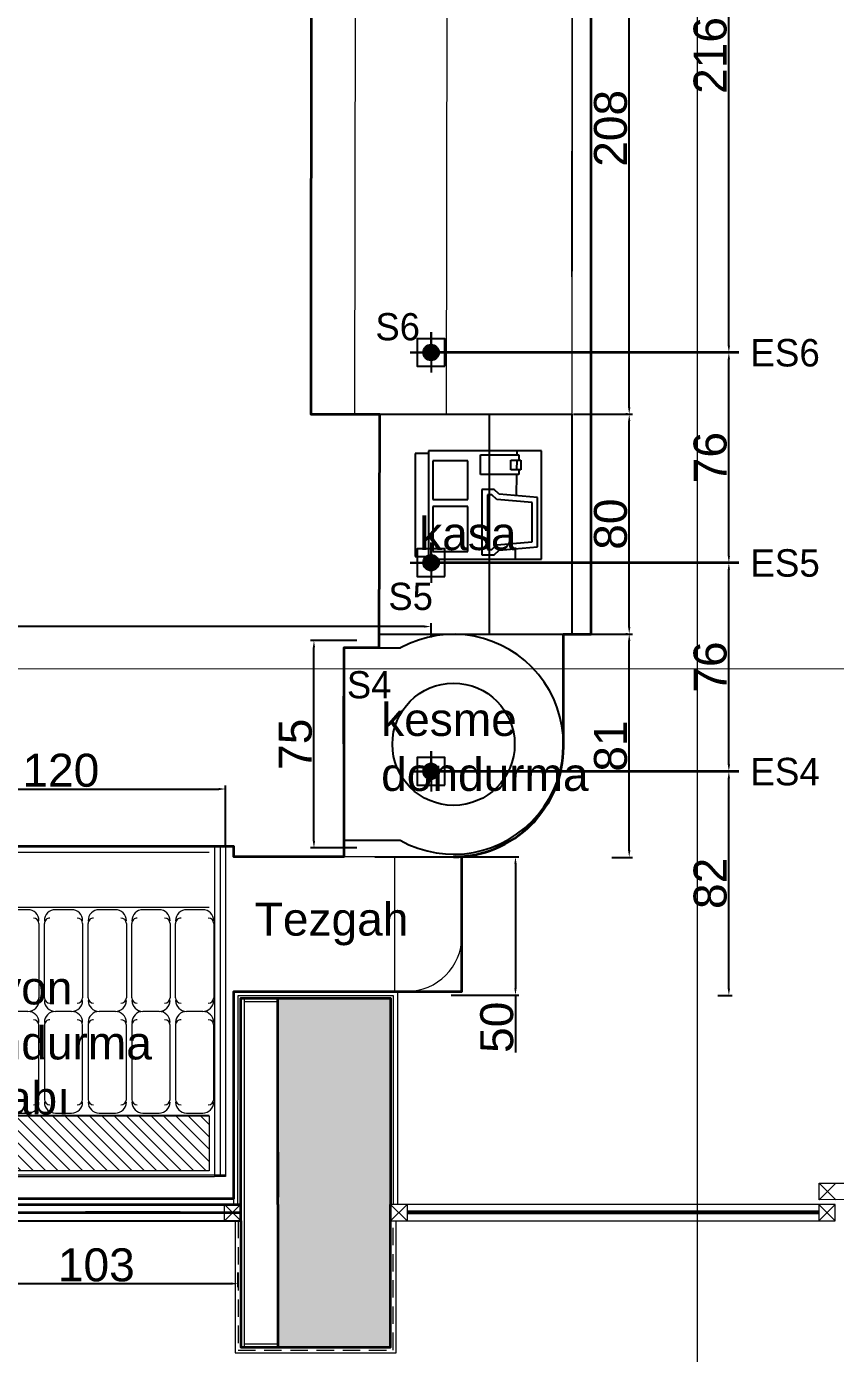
# Model space of a CAD drawing. Header units: millimetres. Extents: x 30084 to 42641, y -1284 to 1636.
# Drawn here: x 34747.9 to 35042.3, y -264.3 to 218.4 of the extents above; entities that cross this region are included whole.
import ezdxf

# ---------------------------------------------------------------- set-up
doc = ezdxf.new("R2010")
doc.units = ezdxf.units.MM
doc.linetypes.add('DASHED2', pattern=[9.525, 6.35, -3.175])
for name, color, linetype in [('-DWG_ANA', 7, 'Continuous'), ('OLCU', 155, 'Continuous'), ('t_makine', 177, 'Continuous')]:
    doc.layers.add(name, color=color, linetype=linetype)
for name, color, linetype, lineweight in [('CAM', 130, 'Continuous', 0), ('ELK', 1, 'Continuous', 35), ('no3_ahsap gorunus arka ince', 53, 'Continuous', 15), ('no3_ahsap gorunus on ince', 34, 'Continuous', 13), ('no3_ahşap gorunus on kalın', 36, 'Continuous', 15), ('no3_alçıpan kesit', 18, 'Continuous', 20), ('no3_cam gorunus on', 142, 'Continuous', 15), ('no3_duvar kaplama', 8, 'Continuous', 0), ('no3_duvar mevcut', 4, 'Continuous', 35), ('no3_döşeme kaplama', 8, 'Continuous', 0), ('no3_kutuprofil kesit', 74, 'Continuous', 18), ('no3_mermer gorunus on', 31, 'Continuous', 15), ('no3_paslanmaz gorunus on', 163, 'Continuous', 15), ('no3_tefriş izdüşüm', 87, 'Continuous', 15), ('no3_yazı tefriş', 152, 'Continuous', 0), ('no3_ölçü tefriş', 252, 'Continuous', 0), ('t_ölçü', 40, 'Continuous', 25), ('Y-CAM', 4, 'Continuous', 5)]:
    doc.layers.add(name, color=color, linetype=linetype, lineweight=lineweight)
doc.styles.add('20', font='GOTHIC.TTF', dxfattribs={"height": 10})
doc.styles.get("Standard").update_dxf_attribs({"font": 'arial.ttf'})
doc.styles.add('TAKSİM', font='GOTHIC.TTF', dxfattribs={"height": 20})
doc.dimstyles.new('ISO-25', dxfattribs={"dimtxt": 12, "dimasz": 2.5, "dimexe": 1.25, "dimexo": 0.625, "dimtad": 1, "dimdec": 0, "dimtxsty": 'Standard', "dimcen": 2.5, "dimadec": 0, "dimazin": 0, "dimtfac": 1, "dimtdec": 0, "dimtmove": 0, "dimatfit": 3, "dimfxl": 1, "dimarcsym": 0})

# ---------------------------------------------------------------- blocks, each defined once
blk = doc.blocks.new('girişkat duvarlarım')
at = {"layer": 'no3_duvar kaplama'}
h = blk.add_hatch(color=251, dxfattribs=at)
h.dxf.hatch_style = 1
h.paths.add_polyline_path([(36156.79, -567.98), (36156.79, -492.98), (36115.78, -492.98), (36115.78, -567.98), (36115.78, -619.98), (36156.79, -619.98)])
blk.add_lwpolyline([(36102.28, -567.98), (36102.3, -492.98), (36156.79, -492.98), (36156.79, -567.98)])
at = {"elevation": 0}
blk.add_lwpolyline([(36102.3, -573.98), (36102.3, -619.98), (36156.79, -619.98), (36156.79, -573.98)], dxfattribs=at)
at = {"layer": 'no3_ahsap gorunus arka ince', "elevation": 0}
blk.add_lwpolyline([(36100.3, -573.98), (36100.3, -621.98), (36158.79, -621.98), (36158.79, -573.98)], dxfattribs=at)
at = {"layer": 'no3_ahsap gorunus arka ince', "linetype": 'DASHED2', "elevation": 0}
blk.add_lwpolyline([(36101.3, -573.98), (36101.3, -620.98), (36157.79, -620.98), (36157.79, -573.98)], dxfattribs=at)
at = {"layer": 'no3_ahsap gorunus on ince'}
for p, q in [((36156.79, -492.98, 0), (36149.78, -492.98)), ((36156.79, -492.98, 0), (36149.79, -492.98, 0)), ((36115.78, -499.72, 0), (36116.05, -565.36, 0))]:
    blk.add_line(p, q, dxfattribs=at)
at = {"layer": 'no3_alçıpan kesit'}
for p, q in [((36102.3, -492.98, 0), (36102.3, -619.98, 0)), ((36102.3, -492.98, 0), (36115.78, -492.98)), ((36103.5, -492.98, 0), (36103.5, -619.98, 0)), ((36103.5, -494.18, 0), (36115.78, -494.18)), ((36115.78, -619.98, 0), (36102.3, -619.98, 0)), ((36103.5, -618.78), (36115.78, -618.78, 0))]:
    blk.add_line(p, q, dxfattribs=at)
at = {"layer": 'no3_cam gorunus on'}
for p, q in [((36312.62, -570.48), (36162.79, -570.48)), ((36312.62, -570.98), (36162.79, -570.98)), ((36312.62, -571.48), (36162.79, -571.48))]:
    blk.add_line(p, q, dxfattribs=at)
at = {"layer": 'no3_duvar kaplama'}
for points in [[(36099.78, -567.98), (36099.8, -490.48), (36159.29, -490.48), (36159.29, -567.98)], [(36101.28, -567.98), (36101.3, -491.98), (36157.79, -491.98), (36157.79, -567.98)]]:
    blk.add_lwpolyline(points, dxfattribs=at)
at = {"layer": 'no3_duvar mevcut'}
for p, q in [((36115.78, -567.98), (36115.78, -492.98)), ((36118.78, -492.98), (36149.78, -492.98)), ((36156.79, -492.98, 0), (36156.79, -567.98, 0)), ((35765.39, -567.98), (36102.36, -567.98)), ((36102.36, -573.98), (36102.36, -567.98)), ((36115.78, -567.98), (36115.78, -619.98)), ((36156.79, -619.98, 0), (36156.79, -567.98, 0)), ((35771.39, -570.98), (36102.36, -570.98)), ((36162.79, -570.98), (36273.68, -570.98)), ((36115.78, -619.98, 0), (36156.79, -619.98, 0))]:
    blk.add_line(p, q, dxfattribs=at)
at = {"layer": 'no3_kutuprofil kesit'}
for p, q in [((36312.77, -566.28, 0), (36318.77, -560.28, 0)), ((36312.77, -560.28, 0), (36318.77, -566.28, 0)), ((36102.34, -573.94), (36096.32, -568.01)), ((36096.36, -573.98), (36102.3, -567.97)), ((36156.79, -573.98), (36162.79, -567.98)), ((36156.79, -567.98), (36162.79, -573.98)), ((36162.79, -567.98), (36162.79, -573.98)), ((36312.62, -567.99, 0), (36312.62, -573.99, 0)), ((36312.62, -573.99, 0), (36318.62, -567.99, 0)), ((36312.62, -567.99, 0), (36318.62, -573.99, 0))]:
    blk.add_line(p, q, dxfattribs=at)
at = {"layer": 'no3_kutuprofil kesit', "elevation": 0}
blk.add_lwpolyline([(36312.79, -560.28), (36435.8, -560.28), (36435.76, -566.26), (36312.75, -566.28)], close=True, dxfattribs=at)
at = {"layer": 'no3_kutuprofil kesit'}
for points in [[(36102.36, -567.98), (36102.36, -573.98), (36096.36, -573.98), (36096.36, -567.98)], [(36318.62, -567.98), (36156.79, -567.98), (36156.79, -573.98), (36318.62, -573.98)]]:
    blk.add_lwpolyline(points, close=True, dxfattribs=at)
at = {"layer": 'Y-CAM', "lineweight": -3, "ltscale": 10}
for p, q in [((35765.39, -567.98), (36068.39, -567.98)), ((36056.78, -567.98), (36102.36, -567.98)), ((36056.78, -567.98), (36102.36, -567.98)), ((35771.39, -573.98), (36102.36, -573.98))]:
    blk.add_line(p, q, dxfattribs=at)
blk.add_lwpolyline([(36098.78, -567.98), (36102.36, -567.98)], dxfattribs=at)
blk = doc.blocks.new('I$CF627ADB0')
at = {"layer": 'no3_döşeme kaplama'}
h = blk.add_hatch(dxfattribs=at)
h.set_pattern_fill('ANSI31', color=256, angle=-180, style=0)
h.set_pattern_definition([(315, (-9659.8738, 38781.8862), (2.24506403, 2.24506403), [])])
h.paths.add_polyline_path([(168, -2), (168, -22), (60.1, -22), (60.1, -2)])
at = {"layer": 'CAM'}
blk.add_line((60.1, -2), (168, -2), dxfattribs=at)
at = {"layer": 'no3_ahşap gorunus on kalın'}
for p, q in [((54.1, -120), (54.1, 0)), ((54.1, 0), (58.1, 0)), ((168, 0), (174, 0)), ((171, -120), (171, 0)), ((174, -120), (174, 0)), ((174, -120), (174, 0)), ((54.1, -0.5), (168, -0.5)), ((58.1, -120), (54.1, -120)), ((174, -120), (168, -120))]:
    blk.add_line(p, q, dxfattribs=at)
at = {"layer": 'no3_paslanmaz gorunus on'}
for p, q in [((56.1, -120), (56.1, 0)), ((58.1, -120), (58.1, 0)), ((168, 0), (168, -120)), ((168, 0), (168, -120)), ((170, 0), (170, -120)), ((167.21, -98), (60.1, -98)), ((168, -118), (60.1, -118))]:
    blk.add_line(p, q, dxfattribs=at)
blk.add_lwpolyline([(60.1, -22), (60.1, -2), (168, -2), (168, -22)], close=True, dxfattribs=at)
at = {"layer": 'no3_tefriş izdüşüm'}
for p, q in [((68.32, -23), (62.42, -23)), ((84.23, -23), (78.32, -23)), ((100.13, -23), (94.23, -23)), ((116.04, -23), (110.13, -23)), ((131.95, -23), (126.04, -23)), ((147.85, -23), (141.95, -23)), ((163.61, -23), (157.7, -23)), ((58.42, -28), (58.42, -55)), ((72.32, -55), (72.32, -28)), ((74.32, -28), (74.32, -55)), ((88.23, -55), (88.23, -28)), ((90.23, -28), (90.23, -55)), ((104.13, -55), (104.13, -28)), ((106.13, -28), (106.13, -55)), ((120.04, -55), (120.04, -28)), ((122.04, -28), (122.04, -55)), ((135.95, -55), (135.95, -28)), ((137.95, -28), (137.95, -55)), ((151.85, -55), (151.85, -28)), ((153.7, -28), (153.7, -55)), ((167.61, -55), (167.61, -28)), ((62.42, -60), (68.32, -60)), ((62.42, -60), (68.32, -60)), ((78.32, -60), (84.23, -60)), ((78.32, -60), (84.23, -60)), ((94.23, -60), (100.13, -60)), ((94.23, -60), (100.13, -60)), ((110.13, -60), (116.04, -60)), ((110.13, -60), (116.04, -60)), ((126.04, -60), (131.95, -60)), ((126.04, -60), (131.95, -60)), ((141.95, -60), (147.85, -60)), ((141.95, -60), (147.85, -60)), ((157.7, -60), (163.61, -60)), ((157.7, -60), (163.61, -60)), ((58.42, -92), (58.42, -65)), ((72.32, -65), (72.32, -92)), ((74.32, -92), (74.32, -65)), ((88.23, -65), (88.23, -92)), ((90.23, -92), (90.23, -65)), ((104.13, -65), (104.13, -92)), ((106.13, -92), (106.13, -65)), ((120.04, -65), (120.04, -92)), ((122.04, -92), (122.04, -65)), ((135.95, -65), (135.95, -92)), ((137.95, -92), (137.95, -65)), ((151.85, -65), (151.85, -92)), ((153.7, -92), (153.7, -65)), ((167.61, -65), (167.61, -92)), ((62.42, -97), (68.32, -97)), ((78.32, -97), (84.23, -97)), ((94.23, -97), (100.13, -97)), ((110.13, -97), (116.04, -97)), ((126.04, -97), (131.95, -97)), ((141.95, -97), (147.85, -97)), ((157.7, -97), (163.61, -97))]:
    blk.add_line(p, q, dxfattribs=at)
for centre, radius, start, end in [((62.42, -27), 4, 90, 180), ((68.32, -27), 4, 0, 90), ((78.32, -27), 4, 90, 180), ((84.23, -27), 4, 0, 90), ((94.23, -27), 4, 90, 180), ((100.13, -27), 4, 0, 90), ((110.13, -27), 4, 90, 180), ((116.04, -27), 4, 0, 90), ((126.04, -27), 4, 90, 180), ((131.95, -27), 4, 0, 90), ((141.95, -27), 4, 90, 180), ((147.85, -27), 4, 0, 90), ((157.7, -27), 4, 90, 180), ((163.61, -27), 4, 0, 90), ((60.42, -28), 2, 90, 180), ((70.32, -28), 2, 0, 90), ((76.32, -28), 2, 90, 180), ((86.23, -28), 2, 0, 90), ((92.23, -28), 2, 90, 180), ((102.13, -28), 2, 0, 90), ((108.13, -28), 2, 90, 180), ((118.04, -28), 2, 0, 90), ((124.04, -28), 2, 90, 180), ((133.95, -28), 2, 0, 90), ((139.95, -28), 2, 90, 180), ((149.85, -28), 2, 0, 90), ((155.7, -28), 2, 90, 180), ((165.61, -28), 2, 0, 90), ((60.42, -55), 2, 180, 270), ((62.42, -56), 4, 180, 270), ((68.32, -56), 4, 270, 0), ((70.32, -55), 2, 270, 0), ((76.32, -55), 2, 180, 270), ((78.32, -56), 4, 180, 270), ((84.23, -56), 4, 270, 0), ((86.23, -55), 2, 270, 0), ((92.23, -55), 2, 180, 270), ((94.23, -56), 4, 180, 270), ((100.13, -56), 4, 270, 0), ((102.13, -55), 2, 270, 0), ((108.13, -55), 2, 180, 270), ((110.13, -56), 4, 180, 270), ((116.04, -56), 4, 270, 0), ((118.04, -55), 2, 270, 0), ((124.04, -55), 2, 180, 270), ((126.04, -56), 4, 180, 270), ((131.95, -56), 4, 270, 0), ((133.95, -55), 2, 270, 0), ((139.95, -55), 2, 180, 270), ((141.95, -56), 4, 180, 270), ((147.85, -56), 4, 270, 0), ((149.85, -55), 2, 270, 0), ((155.7, -55), 2, 180, 270), ((157.7, -56), 4, 180, 270), ((163.61, -56), 4, 270, 0), ((165.61, -55), 2, 270, 0), ((62.42, -64), 4, 90, 180), ((68.32, -64), 4, 0, 90), ((78.32, -64), 4, 90, 180), ((84.23, -64), 4, 0, 90), ((94.23, -64), 4, 90, 180), ((100.13, -64), 4, 0, 90), ((110.13, -64), 4, 90, 180), ((116.04, -64), 4, 0, 90), ((126.04, -64), 4, 90, 180), ((131.95, -64), 4, 0, 90), ((141.95, -64), 4, 90, 180), ((147.85, -64), 4, 0, 90), ((157.7, -64), 4, 90, 180), ((163.61, -64), 4, 0, 90), ((60.42, -65), 2, 90, 180), ((70.32, -65), 2, 0, 90), ((76.32, -65), 2, 90, 180), ((86.23, -65), 2, 0, 90), ((92.23, -65), 2, 90, 180), ((102.13, -65), 2, 0, 90), ((108.13, -65), 2, 90, 180), ((118.04, -65), 2, 0, 90), ((124.04, -65), 2, 90, 180), ((133.95, -65), 2, 0, 90), ((139.95, -65), 2, 90, 180), ((149.85, -65), 2, 0, 90), ((155.7, -65), 2, 90, 180), ((165.61, -65), 2, 0, 90), ((60.42, -92), 2, 180, 270), ((62.42, -93), 4, 180, 270), ((68.32, -93), 4, 270, 0), ((70.32, -92), 2, 270, 0), ((76.32, -92), 2, 180, 270), ((78.32, -93), 4, 180, 270), ((84.23, -93), 4, 270, 0), ((86.23, -92), 2, 270, 0), ((92.23, -92), 2, 180, 270), ((94.23, -93), 4, 180, 270), ((100.13, -93), 4, 270, 0), ((102.13, -92), 2, 270, 0), ((108.13, -92), 2, 180, 270), ((110.13, -93), 4, 180, 270), ((116.04, -93), 4, 270, 0), ((118.04, -92), 2, 270, 0), ((124.04, -92), 2, 180, 270), ((126.04, -93), 4, 180, 270), ((131.95, -93), 4, 270, 0), ((133.95, -92), 2, 270, 0), ((139.95, -92), 2, 180, 270), ((141.95, -93), 4, 180, 270), ((147.85, -93), 4, 270, 0), ((149.85, -92), 2, 270, 0), ((155.7, -92), 2, 180, 270), ((157.7, -93), 4, 180, 270), ((163.61, -93), 4, 270, 0), ((165.61, -92), 2, 270, 0)]:
    blk.add_arc(centre, radius, start, end, dxfattribs=at)
at = {"layer": 'OLCU'}
blk.add_line((60.1, -22), (167.21, -22), dxfattribs=at)
blk = doc.blocks.new('KASAÜNITESI')
at = {"layer": 't_makine'}
for p, q in [((-9208.18, -13838.63, -37.09), (-9208.18, -13833.8, -37.09)), ((-9208.18, -13833.8, -37.09), (-9170.71, -13833.8, -37.09)), ((-9170.71, -13833.8, -37.09), (-9170.71, -13838.63, -37.09)), ((-9209.16, -13838.63, -36.29), (-9169.74, -13838.63, -36.29)), ((-9209.16, -13879.79, -36.29), (-9209.16, -13838.63, -36.29)), ((-9169.74, -13838.63, -36.29), (-9169.74, -13879.79, -36.29)), ((-9205.45, -13853.03, -34.88), (-9205.45, -13840.28, -34.88)), ((-9205.45, -13840.28, -34.88), (-9191.39, -13840.28, -34.88)), ((-9191.39, -13840.28, -34.88), (-9191.39, -13853.03, -34.88)), ((-9188.88, -13853.03, -34.88), (-9188.88, -13840.28, -34.88)), ((-9188.88, -13840.28, -34.88), (-9172.56, -13840.28, -34.88)), ((-9172.56, -13840.28, -34.88), (-9172.56, -13853.03, -34.88)), ((-9191.39, -13853.03, -34.88), (-9205.45, -13853.03, -34.88)), ((-9172.56, -13853.03, -34.88), (-9188.88, -13853.03, -34.88)), ((-9200.55, -13857.57, -36.34), (-9207.7, -13857.57, -36.34)), ((-9207.7, -13857.57, -36.34), (-9207.7, -13871.62, -36.34)), ((-9200.55, -13871.62, -36.34), (-9200.55, -13857.57, -36.34)), ((-9195.12, -13862.61), (-9195.12, -13858.12)), ((-9195.12, -13858.12), (-9171.24, -13858.12)), ((-9171.24, -13858.12), (-9171.24, -13862.61)), ((-9193.33, -13864.42), (-9195.12, -13862.61)), ((-9193.12, -13861.79), (-9193.12, -13860.12)), ((-9193.12, -13860.12), (-9173.24, -13860.12)), ((-9191.4, -13863.53), (-9193.12, -13861.79)), ((-9190.32, -13876.41), (-9191.4, -13863.53)), ((-9174.96, -13863.53), (-9176.05, -13876.41)), ((-9173.24, -13861.79), (-9174.96, -13863.53)), ((-9173.24, -13860.12), (-9173.24, -13861.79)), ((-9171.24, -13862.61), (-9173.03, -13864.42)), ((-9202.21, -13868.65, -32.3), (-9205.71, -13868.65, -32.3)), ((-9205.71, -13868.67, -32.3), (-9205.71, -13872.31, -32.3)), ((-9202.21, -13872.31, -32.3), (-9202.21, -13868.65, -32.3)), ((-9192.16, -13878.41), (-9193.33, -13864.42)), ((-9173.03, -13864.42), (-9174.21, -13878.41)), ((-9207.7, -13870.95, -37.09), (-9209.16, -13870.98, -37.09)), ((-9207.7, -13871.62, -36.34), (-9205.71, -13871.62, -36.34)), ((-9202.21, -13870.86, -37.09), (-9205.71, -13870.92, -37.09)), ((-9205.71, -13872.31, -32.3), (-9202.21, -13872.31, -32.3)), ((-9202.21, -13871.62, -36.34), (-9200.55, -13871.62, -36.34)), ((-9192.8, -13870.69, -37.09), (-9200.55, -13870.83, -37.09)), ((-9169.74, -13870.29, -37.09), (-9173.53, -13870.36, -37.09)), ((-9174.21, -13878.41), (-9192.16, -13878.41)), ((-9176.05, -13876.41), (-9190.32, -13876.41)), ((-9169.74, -13879.79, -36.29), (-9209.16, -13879.79, -36.29))]:
    blk.add_line(p, q, dxfattribs=at)
blk = doc.blocks.new('*D98')
at = {"layer": 'Defpoints', "color": 0, "transparency": 16777216}
for p in [(34820.35, -59), (34700.45, -79.92), (34820.35, -79.92)]:
    blk.add_point(p, dxfattribs=at)
at = {"layer": 'no3_ölçü tefriş', "color": 0, "lineweight": -2, "transparency": 16777216}
for p, q in [((34700.45, -79.29), (34700.45, -57.75)), ((34820.35, -79.29), (34820.35, -57.75)), ((34702.95, -59), (34817.85, -59))]:
    blk.add_line(p, q, dxfattribs=at)
at = {"layer": 'no3_ölçü tefriş', "color": 0, "transparency": 16777216}
for points in [[(34702.95, -58.58), (34702.95, -59.41), (34700.45, -59)], [(34817.85, -58.58), (34817.85, -59.41), (34820.35, -59)]]:
    blk.add_solid(points, dxfattribs=at)
at = {"layer": 'no3_ölçü tefriş', "color": 0, "transparency": 16777216, "insert": (34760.4, -52.24), "char_height": 12, "attachment_point": 5}
blk.add_mtext('120', dxfattribs=at)
blk = doc.blocks.new('*D99')
at = {"layer": 'Defpoints', "color": 0, "transparency": 16777216}
for p in [(34852.49, -4.98, 0), (34868.73, -4.98, 0), (34868.73, -80.45, 0)]:
    blk.add_point(p, dxfattribs=at)
at = {"layer": 'no3_ölçü tefriş', "color": 0, "lineweight": -2, "transparency": 16777216}
for p, q in [((34868.11, -4.98, 0), (34851.24, -4.98, 0)), ((34852.49, -77.95, 0), (34852.49, -7.48, 0)), ((34868.11, -80.45, 0), (34851.24, -80.45, 0))]:
    blk.add_line(p, q, dxfattribs=at)
at = {"layer": 'no3_ölçü tefriş', "color": 0, "transparency": 16777216}
for points in [[(34852.07, -7.48, 0), (34852.9, -7.48, 0), (34852.49, -4.98, 0)], [(34852.07, -77.95, 0), (34852.9, -77.95, 0), (34852.49, -80.45, 0)]]:
    blk.add_solid(points, dxfattribs=at)
at = {"layer": 'no3_ölçü tefriş', "color": 0, "transparency": 16777216, "insert": (34845.76, -42.71, 0), "char_height": 12, "attachment_point": 5, "rotation": 90}
blk.add_mtext('75', dxfattribs=at)
blk = doc.blocks.new('*D100')
at = {"layer": 'Defpoints', "color": 0, "transparency": 16777216}
for p in [(34915.8, -2.61, 0), (34967.21, -2.61, 0), (34960.27, -83.85, 0)]:
    blk.add_point(p, dxfattribs=at)
at = {"layer": 'no3_ölçü tefriş', "color": 0, "lineweight": -2, "transparency": 16777216}
for p, q in [((34916.42, -2.61, 0), (34968.46, -2.61, 0)), ((34967.21, -81.35, 0), (34967.21, -5.11, 0)), ((34960.9, -83.85, 0), (34968.46, -83.85, 0))]:
    blk.add_line(p, q, dxfattribs=at)
at = {"layer": 'no3_ölçü tefriş', "color": 0, "transparency": 16777216}
for points in [[(34966.79, -5.11, 0), (34967.62, -5.11, 0), (34967.21, -2.61, 0)], [(34966.79, -81.35, 0), (34967.62, -81.35, 0), (34967.21, -83.85, 0)]]:
    blk.add_solid(points, dxfattribs=at)
at = {"layer": 'no3_ölçü tefriş', "color": 0, "transparency": 16777216, "insert": (34960.46, -43.36, 0), "char_height": 12, "attachment_point": 5, "rotation": 90}
blk.add_mtext('81', dxfattribs=at)
blk = doc.blocks.new('*D101')
at = {"layer": 'Defpoints', "color": 0, "transparency": 16777216}
for p in [(34953.36, 285.37, 0), (34967.21, 285.37), (34946.36, 77.34, 0)]:
    blk.add_point(p, dxfattribs=at)
at = {"layer": 'no3_ölçü tefriş', "color": 0, "lineweight": -2, "transparency": 16777216}
for p, q in [((34953.99, 285.37), (34968.46, 285.37)), ((34967.21, 79.84), (34967.21, 282.87)), ((34946.99, 77.34), (34968.46, 77.34))]:
    blk.add_line(p, q, dxfattribs=at)
at = {"layer": 'no3_ölçü tefriş', "color": 0, "transparency": 16777216}
for points in [[(34966.79, 282.87), (34967.62, 282.87), (34967.21, 285.37)], [(34966.79, 79.84), (34967.62, 79.84), (34967.21, 77.34)]]:
    blk.add_solid(points, dxfattribs=at)
at = {"layer": 'no3_ölçü tefriş', "color": 0, "transparency": 16777216, "insert": (34960.46, 181.36), "char_height": 12, "attachment_point": 5, "rotation": 90}
blk.add_mtext('208', dxfattribs=at)
blk = doc.blocks.new('*D104')
at = {"layer": 'Defpoints', "color": 0, "transparency": 16777216}
for p in [(34967.21, 77.34, 0), (34967.21, 77.34, 0), (34967.21, -2.61, 0)]:
    blk.add_point(p, dxfattribs=at)
at = {"layer": 'no3_ölçü tefriş', "color": 0, "lineweight": -2, "transparency": 16777216}
for p, q in [((34966.58, 77.34, 0), (34965.96, 77.34, 0)), ((34967.21, -0.11, 0), (34967.21, 74.84, 0)), ((34966.58, -2.61, 0), (34965.96, -2.61, 0))]:
    blk.add_line(p, q, dxfattribs=at)
at = {"layer": 'no3_ölçü tefriş', "color": 0, "transparency": 16777216}
for points in [[(34966.79, 74.84, 0), (34967.62, 74.84, 0), (34967.21, 77.34, 0)], [(34966.79, -0.11, 0), (34967.62, -0.11, 0), (34967.21, -2.61, 0)]]:
    blk.add_solid(points, dxfattribs=at)
at = {"layer": 'no3_ölçü tefriş', "color": 0, "transparency": 16777216, "insert": (34960.46, 37.37, 0), "char_height": 12, "attachment_point": 5, "rotation": 90}
blk.add_mtext('80', dxfattribs=at)
blk = doc.blocks.new('*D105')
at = {"layer": 'Defpoints', "color": 0, "transparency": 16777216}
for p in [(34874.03, -83.66, 0), (34925.81, -83.66), (34901.85, -133.98, 0)]:
    blk.add_point(p, dxfattribs=at)
at = {"layer": 'no3_ölçü tefriş', "color": 0, "lineweight": -2, "transparency": 16777216}
for p, q in [((34874.65, -83.66), (34927.06, -83.66)), ((34925.81, -86.16), (34925.81, -131.48)), ((34902.47, -133.98), (34927.06, -133.98)), ((34925.81, -133.98), (34925.81, -154.88))]:
    blk.add_line(p, q, dxfattribs=at)
at = {"layer": 'no3_ölçü tefriş', "color": 0, "transparency": 16777216}
for points in [[(34925.4, -86.16), (34926.23, -86.16), (34925.81, -83.66)], [(34925.4, -131.48), (34926.23, -131.48), (34925.81, -133.98)]]:
    blk.add_solid(points, dxfattribs=at)
at = {"layer": 'no3_ölçü tefriş', "color": 0, "transparency": 16777216, "insert": (34919.06, -145.68), "char_height": 12, "attachment_point": 5, "rotation": 90}
blk.add_mtext('50', dxfattribs=at)
blk = doc.blocks.new('A$C611F6802')
at = {"layer": '-DWG_ANA'}
h = blk.add_hatch(dxfattribs=at)
h.set_pattern_fill('ANSI31', color=1, style=0)
h.set_pattern_definition([(45, (-55670.1402, -22065.11067), (-0.08838834765, 0.08838834765), [])])
h.paths.add_polyline_path([(4.42, 7.7, 1), (10.14, 7.7, 1)])
at = {"layer": '-DWG_ANA', "color": 1}
for p, q in [((7.28, 7.7), (7.28, 15.26)), ((7.28, 15.26), (7.28, 0)), ((7.28, 7.63), (0, 7.63)), ((7.28, 7.63), (14.68, 7.63)), ((14.68, 7.63), (7.28, 7.63))]:
    blk.add_line(p, q, dxfattribs=at)
blk.add_lwpolyline([(2.28, 2.7), (12.28, 2.7), (12.28, 12.7), (2.28, 12.7)], close=True, dxfattribs=at)
blk.add_circle((7.28, 7.7), 2.86, dxfattribs=at)
blk = doc.blocks.new('*D134')
at = {"layer": 'Defpoints', "color": 0, "transparency": 16777216}
for p in [(34721.74, -216.1), (34824.85, -216.1), (34824.85, -238.93)]:
    blk.add_point(p, dxfattribs=at)
at = {"layer": 'no3_duvar mevcut', "color": 0, "linetype": 'Continuous', "lineweight": -2, "transparency": 16777216}
for p, q in [((34721.74, -234.93), (34721.74, -240.18)), ((34824.85, -234.93), (34824.85, -240.18))]:
    blk.add_line(p, q, dxfattribs=at)
at = {"layer": 'no3_duvar mevcut', "color": 0, "lineweight": -2, "transparency": 16777216}
blk.add_line((34724.24, -238.93), (34822.35, -238.93), dxfattribs=at)
at = {"layer": 'no3_duvar mevcut', "color": 0, "transparency": 16777216}
for points in [[(34724.24, -238.51), (34724.24, -239.35), (34721.74, -238.93)], [(34822.35, -238.51), (34822.35, -239.35), (34824.85, -238.93)]]:
    blk.add_solid(points, dxfattribs=at)
at = {"layer": 'no3_duvar mevcut', "color": 0, "transparency": 16777216, "insert": (34773.3, -232.18), "char_height": 12, "attachment_point": 5}
blk.add_mtext('103', dxfattribs=at)
blk = doc.blocks.new('*D135')
at = {"layer": 'Defpoints', "color": 0, "transparency": 16777216}
for p in [(34967.21, -52.57), (35003.46, -52.57), (34881.35, -134.1)]:
    blk.add_point(p, dxfattribs=at)
at = {"layer": 'no3_duvar mevcut', "color": 0, "linetype": 'Continuous', "lineweight": -2, "transparency": 16777216}
for p, q in [((34999.46, -52.57), (35004.71, -52.57)), ((34999.46, -134.1), (35004.71, -134.1))]:
    blk.add_line(p, q, dxfattribs=at)
at = {"layer": 'no3_duvar mevcut', "color": 0, "lineweight": -2, "transparency": 16777216}
blk.add_line((35003.46, -131.6), (35003.46, -55.07), dxfattribs=at)
at = {"layer": 'no3_duvar mevcut', "color": 0, "transparency": 16777216}
for points in [[(35003.05, -55.07), (35003.88, -55.07), (35003.46, -52.57)], [(35003.05, -131.6), (35003.88, -131.6), (35003.46, -134.1)]]:
    blk.add_solid(points, dxfattribs=at)
at = {"layer": 'no3_duvar mevcut', "color": 0, "transparency": 16777216, "insert": (34996.71, -93.33), "char_height": 12, "attachment_point": 5, "rotation": 90}
blk.add_mtext('82', dxfattribs=at)
blk = doc.blocks.new('*D136')
at = {"layer": 'Defpoints', "color": 0, "transparency": 16777216}
for p in [(35003.46, 23.34), (35007.06, 23.34), (34967.21, -52.57)]:
    blk.add_point(p, dxfattribs=at)
at = {"layer": 'no3_duvar mevcut', "color": 0, "linetype": 'Continuous', "lineweight": -2, "transparency": 16777216}
for p, q in [((35006.43, 23.34), (35002.21, 23.34)), ((34999.46, -52.57), (35004.71, -52.57))]:
    blk.add_line(p, q, dxfattribs=at)
at = {"layer": 'no3_duvar mevcut', "color": 0, "lineweight": -2, "transparency": 16777216}
blk.add_line((35003.46, -50.07), (35003.46, 20.84), dxfattribs=at)
at = {"layer": 'no3_duvar mevcut', "color": 0, "transparency": 16777216}
for points in [[(35003.05, 20.84), (35003.88, 20.84), (35003.46, 23.34)], [(35003.05, -50.07), (35003.88, -50.07), (35003.46, -52.57)]]:
    blk.add_solid(points, dxfattribs=at)
at = {"layer": 'no3_duvar mevcut', "color": 0, "transparency": 16777216, "insert": (34996.71, -14.62), "char_height": 12, "attachment_point": 5, "rotation": 90}
blk.add_mtext('76', dxfattribs=at)
blk = doc.blocks.new('*D137')
at = {"layer": 'Defpoints', "color": 0, "transparency": 16777216}
for p in [(35003.46, 99.81), (35007.06, 99.81), (35007.06, 23.34)]:
    blk.add_point(p, dxfattribs=at)
at = {"layer": 'no3_duvar mevcut', "color": 0, "linetype": 'Continuous', "lineweight": -2, "transparency": 16777216}
for p, q in [((35006.43, 99.81), (35002.21, 99.81)), ((35006.43, 23.34), (35002.21, 23.34))]:
    blk.add_line(p, q, dxfattribs=at)
at = {"layer": 'no3_duvar mevcut', "color": 0, "lineweight": -2, "transparency": 16777216}
blk.add_line((35003.46, 25.84), (35003.46, 97.31), dxfattribs=at)
at = {"layer": 'no3_duvar mevcut', "color": 0, "transparency": 16777216}
for points in [[(35003.05, 97.31), (35003.88, 97.31), (35003.46, 99.81)], [(35003.05, 25.84), (35003.88, 25.84), (35003.46, 23.34)]]:
    blk.add_solid(points, dxfattribs=at)
at = {"layer": 'no3_duvar mevcut', "color": 0, "transparency": 16777216, "insert": (34996.71, 61.58), "char_height": 12, "attachment_point": 5, "rotation": 90}
blk.add_mtext('76', dxfattribs=at)
blk = doc.blocks.new('*D138')
at = {"layer": 'Defpoints', "color": 0, "transparency": 16777216}
for p in [(35003.46, 315.95), (35007.06, 315.95), (35007.06, 99.81)]:
    blk.add_point(p, dxfattribs=at)
at = {"layer": 'no3_duvar mevcut', "color": 0, "linetype": 'Continuous', "lineweight": -2, "transparency": 16777216}
for p, q in [((35006.43, 315.95), (35002.21, 315.95)), ((35006.43, 99.81), (35002.21, 99.81))]:
    blk.add_line(p, q, dxfattribs=at)
at = {"layer": 'no3_duvar mevcut', "color": 0, "lineweight": -2, "transparency": 16777216}
blk.add_line((35003.46, 102.31), (35003.46, 313.45), dxfattribs=at)
at = {"layer": 'no3_duvar mevcut', "color": 0, "transparency": 16777216}
for points in [[(35003.05, 313.45), (35003.88, 313.45), (35003.46, 315.95)], [(35003.05, 102.31), (35003.88, 102.31), (35003.46, 99.81)]]:
    blk.add_solid(points, dxfattribs=at)
at = {"layer": 'no3_duvar mevcut', "color": 0, "transparency": 16777216, "insert": (34996.71, 207.88), "char_height": 12, "attachment_point": 5, "rotation": 90}
blk.add_mtext('216', dxfattribs=at)
blk = doc.blocks.new('*D145')
at = {"layer": 'Defpoints', "color": 0, "transparency": 16777216}
for p in [(34463.95, 0.11), (34463.95, -47.57), (34895.1, -47.57)]:
    blk.add_point(p, dxfattribs=at)
at = {"layer": 'no3_duvar mevcut', "color": 0, "linetype": 'Continuous', "lineweight": -2, "transparency": 16777216}
for p, q in [((34463.95, -3.89), (34463.95, 1.36)), ((34895.1, -3.89), (34895.1, 1.36))]:
    blk.add_line(p, q, dxfattribs=at)
at = {"layer": 'no3_duvar mevcut', "color": 0, "lineweight": -2, "transparency": 16777216}
blk.add_line((34892.6, 0.11), (34466.45, 0.11), dxfattribs=at)
at = {"layer": 'no3_duvar mevcut', "color": 0, "transparency": 16777216}
for points in [[(34466.45, 0.52), (34466.45, -0.31), (34463.95, 0.11)], [(34892.6, 0.52), (34892.6, -0.31), (34895.1, 0.11)]]:
    blk.add_solid(points, dxfattribs=at)
at = {"layer": 'no3_duvar mevcut', "color": 0, "transparency": 16777216, "insert": (34679.53, 6.86), "char_height": 12, "attachment_point": 5}
blk.add_mtext('431', dxfattribs=at)

msp = doc.modelspace()

# ---------------------------------------------------------------- linework, layer by layer
for p, q in [((34863.28, -42.59, 0), (34863.39, -7.59, 0)), ((34863.39, -7.59, 0), (34884.02, -7.65, 0)), ((34863.28, -42.59, 0), (34863.18, -77.59, 0)), ((34863.18, -77.59, 0), (34883.81, -77.65, 0))]:
    msp.add_line(p, q)
msp.add_circle((34903.28, -42.71, 0), 22.24)
msp.add_arc((34903.28, -42.71, 0), 40, 240.8749, 118.785)
at = {"layer": 'ELK', "color": 1}
for p, q in [((35007.06, 99.81), (34895.1, 99.81)), ((35007.06, 23.34), (34895.1, 23.34)), ((35007.06, -52.57), (34895.1, -52.57))]:
    msp.add_line(p, q, dxfattribs=at)
at = {"layer": 'no3_ahsap gorunus on ince'}
for p, q in [((34953.36, 936.02), (34953.36, -2.61, 0)), ((34946.36, 765.97), (34946.36, -2.61, 0)), ((34953.36, -2.61, 0), (34936.64, -2.61, 0)), ((34881.85, -83.66, 0), (34881.85, -132.6, 0)), ((34881.85, -83.75, 0), (34881.85, -126.98, 0))]:
    msp.add_line(p, q, dxfattribs=at)
at = {"layer": 'no3_ahşap gorunus on kalın'}
for p, q in [((34490.45, -199.92), (34816.33, -199.92)), ((34490.45, -207.92), (34816.33, -207.92))]:
    msp.add_line(p, q, dxfattribs=at)
msp.add_lwpolyline([(34946.35, 127.34), (34946.85, 493.4)], dxfattribs=at)
at = {"layer": 'no3_duvar mevcut'}
msp.add_line((34803.84, -213.1), (34769.34, -213.1), dxfattribs=at)
msp.add_lwpolyline([(34490.45, -207.92), (34823.33, -208), (34823.35, -132.6), (34906.29, -132.6), (34906.29, -83.66), (34903.28, -83.66, 0.414214), (34943.27, -43.67), (34943.27, -2.61), (34953.36, -2.61), (34953.36, 936.02), (34852, 936.02), (34851.35, 77.34), (34876.37, 77.34), (34876.12, -7.63), (34863.39, -7.59), (34863.39, -83.66), (34823.38, -83.65), (34823.37, -79.92), (34490.45, -79.92), (34490.45, -199.92)], format="xyb", dxfattribs=at)
at = {"layer": 'no3_mermer gorunus on'}
for p, q in [((34906.29, -112.6, 0), (34906.29, -83.66, 0)), ((34886.29, -132.6, 0), (34823.37, -132.6, 0))]:
    msp.add_line(p, q, dxfattribs=at)
at = {"layer": 'no3_mermer gorunus on', "elevation": 0}
msp.add_lwpolyline([(34906.29, -83.66), (34823.37, -83.66)], dxfattribs=at)
at = {"layer": 'no3_mermer gorunus on'}
msp.add_arc((34886.29, -112.6, 0), 20, 270, 360, dxfattribs=at)
at = {"layer": 'no3_paslanmaz gorunus on'}
for p, q in [((34867.85, 493.4), (34867.27, 77.34, 0)), ((34900.77, 77.34, 0), (34901.35, 493.4))]:
    msp.add_line(p, q, dxfattribs=at)
msp.add_lwpolyline([(34946.85, 493.4), (34946.35, 77.34), (34851.35, 77.34), (34851.85, 493.4)], close=True, dxfattribs=at)
at = {"layer": 'no3_yazı tefriş', "linetype": 'Continuous', "ltscale": 0.3}
msp.add_line((34991.95, 1355), (34991.95, -991.51), dxfattribs=at)
at = {"layer": 'no3_yazı tefriş'}
msp.add_line((34391.66, -15.26), (35752.91, -15.07), dxfattribs=at)
at = {"layer": 't_makine'}
for p, q in [((34876.36, 77.34, 0), (34946.35, 77.34, 0)), ((34876.37, -2.61, 0), (34876.37, 77.34, 0)), ((34916.42, -2.61, 0), (34916.42, 77.34, 0)), ((34946.36, 77.34, 0), (34946.36, -2.61, 0)), ((34876.37, -2.61, 0), (34946.36, -2.61, 0))]:
    msp.add_line(p, q, dxfattribs=at)

# ---------------------------------------------------------------- block references
at = {"layer": '-DWG_ANA', "color": 0, "rotation": 89.99999999999999}
for p in [(34902.8, 92.53), (34902.8, 16.06), (34902.8, -59.85)]:
    msp.add_blockref('A$C611F6802', p, dxfattribs=at)
at = {"layer": 'no3_duvar mevcut'}
msp.add_blockref('girişkat duvarlarım', (-1276.44, 357.89), dxfattribs=at)
at = {"layer": 'no3_döşeme kaplama', "rotation": 180}
msp.add_blockref('I$CF627ADB0', (34874.45, -199.92), dxfattribs=at)
at = {"layer": 't_ölçü', "xscale": -1, "rotation": 90}
msp.add_blockref('KASAÜNITESI', (21055.48, -9145.09, 70.01), dxfattribs=at)

# ---------------------------------------------------------------- texts
at = {"style": 'TAKSİM'}
for s, p in [('S6', (34874.86, 104.25, 0)), ('S5', (34879.57, 6.14, 0)), ('S4', (34864.48, -26.01, 0))]:
    msp.add_text(s, height=9.9, dxfattribs=at).set_placement(p)
at = {"layer": 'ELK', "color": 1, "style": '20'}
for s, p in [('ES6', (35011.28, 94.73)), ('ES5', (35011.28, 18.25)), ('ES4', (35011.28, -57.65))]:
    msp.add_text(s, height=10, dxfattribs=at).set_placement(p)
at = {"layer": 'no3_yazı tefriş', "extrusion": (1.38808e-07, 2.56536e-07, 1), "char_height": 12, "width": 102.1035, "attachment_point": 4, "text_direction": (1, 0, 0)}
for s, insert in [('kasa', (34890.78, 33.85, 0)), ('kesme dondurma', (34876.94, -43.76, 0)), ('Tezgah', (34830.95, -108.13, 0)), ('{\\fArial|b0|i0|c162|p34; reyon dondurma dolabı }', (34718.03, -151.45, 0))]:
    msp.add_mtext(s, dxfattribs=dict(at, insert=insert))

# ---------------------------------------------------------------- dimensions: what is measured, and where the dimension line sits
at = {"layer": 'no3_duvar mevcut'}
for base, p1, p2, override, picture, middle in [((35003.46, 315.95), (35007.06, 99.81), (35007.06, 315.95), {"dimtmove": 1, "dimfxl": 4, "dimfxlon": 1}, '*D138', (34996.71, 207.88)), ((35003.46, 99.81), (35007.06, 23.34), (35007.06, 99.81), {"dimtmove": 1, "dimfxl": 4, "dimfxlon": 1}, '*D137', (34996.71, 61.58)), ((35003.46, 23.34), (34967.21, -52.57), (35007.06, 23.34), {"dimtmove": 1, "dimfxl": 4, "dimfxlon": 1}, '*D136', (34996.71, -14.62)), ((35003.46, -52.57), (34881.35, -134.1), (34967.21, -52.57), {"dimfxl": 4, "dimfxlon": 1}, '*D135', (34996.71, -93.33))]:
    dim = msp.add_linear_dim(base=base, p1=p1, p2=p2, angle=90, dimstyle='ISO-25', override=override, dxfattribs=at)
    dim.commit()
    dim.dimension.update_dxf_attribs({"geometry": picture, "text_midpoint": middle})
for base, p1, p2, override, picture, middle in [((34463.95, 0.11), (34895.1, -47.57), (34463.95, -47.57), {"dimfxl": 4, "dimfxlon": 1}, '*D145', (34679.53, 6.86)), ((34824.85, -238.93), (34721.74, -216.1), (34824.85, -216.1), {"dimtmove": 1, "dimfxl": 4, "dimfxlon": 1}, '*D134', (34773.3, -232.18))]:
    dim = msp.add_linear_dim(base=base, p1=p1, p2=p2, dimstyle='ISO-25', override=override, dxfattribs=at)
    dim.commit()
    dim.dimension.update_dxf_attribs({"geometry": picture, "text_midpoint": middle})
at = {"layer": 'no3_ölçü tefriş'}
for base, p1, p2, angle, picture, middle in [((34967.21, 285.37, 0), (34946.36, 77.34, 0), (34953.36, 285.37), 90, '*D101', (34960.46, 181.36, 0)), ((34967.21, 77.34, 0), (34967.21, -2.61, 0), (34967.21, 77.34, 0), 90, '*D104', (34960.46, 37.37, 0)), ((34820.35, -59), (34700.45, -79.92), (34820.35, -79.92), 180, '*D98', (34760.4, -52.24))]:
    dim = msp.add_linear_dim(base=base, p1=p1, p2=p2, angle=angle, dimstyle='ISO-25', dxfattribs=at)
    dim.commit()
    dim.dimension.update_dxf_attribs({"geometry": picture, "text_midpoint": middle})
for base, p1, p2, picture, middle in [((34967.21, -2.61, 0), (34960.27, -83.85, 0), (34915.8, -2.61, 0), '*D100', (34967.21, -43.36, 0)), ((34925.81, -83.66), (34901.85, -133.98, 0), (34874.03, -83.66, 0), '*D105', (34925.81, -145.68))]:
    dim = msp.add_linear_dim(base=base, p1=p1, p2=p2, angle=90, dimstyle='ISO-25', dxfattribs=at)
    dim.commit()
    dim.dimension.update_dxf_attribs({"geometry": picture, "text_midpoint": middle, "dimtype": 160})
dim = msp.add_linear_dim(base=(34852.49, -4.98, 0), p1=(34868.73, -80.45, 0), p2=(34868.73, -4.98, 0), angle=90, dimstyle='ISO-25', override={"dimtmove": 1}, dxfattribs=at)
dim.commit()
dim.dimension.update_dxf_attribs({"geometry": '*D99', "text_midpoint": (34845.76, -42.71, 0)})

doc.saveas('drawing.dxf')
